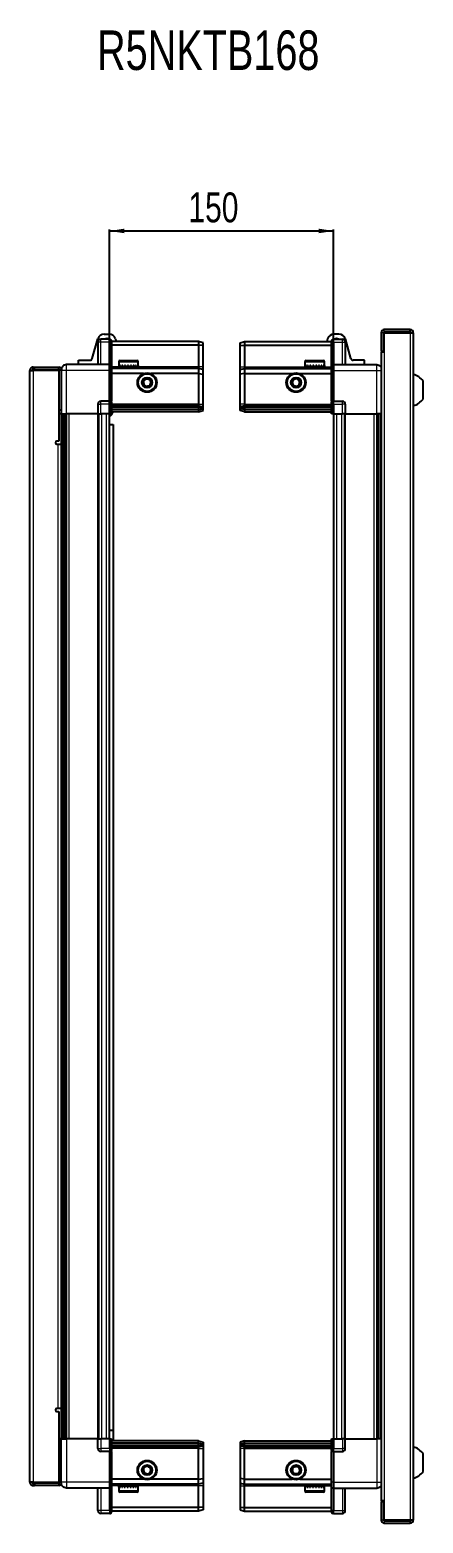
# Model space of a CAD drawing. Header units: millimetres. Extents: x 1132 to 5266, y 577 to 2047.
# Drawn here: x 3139 to 3402, y 1048 to 2047 of the extents above; entities that cross this region are included whole.
import ezdxf

# ---------------------------------------------------------------- set-up
doc = ezdxf.new("R2010")
doc.units = ezdxf.units.MM
doc.layers.add('FORMAT', color=7, linetype='Continuous')
doc.styles.add('SLDTEXTSTYLE0', font='TXT', dxfattribs={"width": 0.75})
doc.dimstyles.new('SLDDIMSTYLE0', dxfattribs={"dimtxt": 20, "dimasz": 10, "dimexe": 0, "dimexo": 0.0625, "dimgap": 5, "dimtad": 2, "dimdec": 1, "dimrnd": 1e-09, "dimzin": 12, "dimdsep": 46, "dimtxsty": 'SLDTEXTSTYLE0', "dimsah": 1, "dimcen": 0.09, "dimadec": 0, "dimazin": 3, "dimtfac": 1, "dimtofl": 0, "dimtmove": 0, "dimatfit": 3, "dimfxl": 0, "dimfrac": 2, "dimtolj": 1, "dimtzin": 12, "dimarcsym": 0})

# ---------------------------------------------------------------- blocks, each defined once
blk = doc.blocks.new('_D_5')
at = {"layer": 'FORMAT'}
for p, q in [((3192.11, 1790.11), (3192.11, 1913.6)), ((3192.11, 1912.6), (3342.11, 1912.6)), ((3342.11, 1790.11), (3342.11, 1913.6))]:
    blk.add_line(p, q, dxfattribs=at)
for points in [[(3192.11, 1912.6), (3202.11, 1911.07), (3202.11, 1914.14)], [(3342.11, 1912.6), (3332.11, 1914.14), (3332.11, 1911.07)]]:
    blk.add_solid(points, dxfattribs=at)
at = {"layer": 'FORMAT', "insert": (3244.94, 1938.39), "char_height": 20, "attachment_point": 1, "style": 'SLDTEXTSTYLE0'}
blk.add_mtext('150', dxfattribs=at)

msp = doc.modelspace()

# ---------------------------------------------------------------- linework, layer by layer
at = {"color": 7, "linetype": 'Continuous', "lineweight": 25}
for p, q in [((3180.48, 1827.19), (3184.25, 1840.34)), ((3192.26, 1840.1), (3186.26, 1840.1)), ((3188.57, 1843.6), (3191.8, 1843.6)), ((3192.26, 1840.1), (3192.59, 1840.1)), ((3192.26, 1840.1), (3192.26, 1838.1)), ((3193.46, 1839.6), (3192.59, 1840.1)), ((3193.46, 1838.1), (3193.46, 1839.6)), ((3196.12, 1840.34), (3196.62, 1838.6)), ((3338.09, 1840.34), (3337.59, 1838.6)), ((3341.62, 1840.1), (3340.76, 1839.6)), ((3340.76, 1839.6), (3340.76, 1838.1)), ((3341.96, 1840.1), (3341.62, 1840.1)), ((3341.96, 1838.1), (3341.96, 1840.1)), ((3341.96, 1840.1), (3347.96, 1840.1)), ((3345.64, 1843.6), (3342.42, 1843.6)), ((3353.74, 1827.19), (3349.97, 1840.34)), ((3373.96, 1844.5), (3373.96, 1832.1)), ((3375.46, 1844.5), (3375.46, 1832.1)), ((3375.96, 1831.6), (3375.96, 1844.5)), ((3375.96, 1844.5), (3393.36, 1844.5)), ((3393.36, 1846.6), (3376.06, 1846.6)), ((3393.36, 1845.1), (3376.06, 1845.1)), ((3393.36, 1845.1), (3393.36, 1846.6)), ((3393.36, 1844.5), (3395.46, 1844.5)), ((3395.46, 1844.5), (3395.46, 1049.7)), ((3184.26, 1838.1), (3184.26, 1823.1)), ((3192.26, 1823.3), (3192.26, 1838.1)), ((3192.26, 1823.3), (3192.26, 1838.1)), ((3251.76, 1838.6), (3193.46, 1838.6)), ((3193.46, 1838.1), (3193.46, 1823.3)), ((3251.76, 1836.1), (3193.46, 1836.1)), ((3251.76, 1838.6), (3251.76, 1836.1)), ((3254.76, 1837.8), (3251.76, 1838.6)), ((3251.76, 1836.1), (3251.76, 1821.6)), ((3254.76, 1835.95), (3251.76, 1836.1)), ((3254.76, 1835.95), (3254.76, 1837.8)), ((3254.76, 1821.6), (3254.76, 1835.95)), ((3279.46, 1837.8), (3282.46, 1838.6)), ((3279.46, 1835.95), (3279.46, 1837.8)), ((3279.46, 1835.95), (3282.46, 1836.1)), ((3279.46, 1821.6), (3279.46, 1835.95)), ((3282.46, 1838.6), (3282.46, 1836.1)), ((3282.46, 1838.6), (3340.76, 1838.6)), ((3282.46, 1836.1), (3282.46, 1821.6)), ((3282.46, 1836.1), (3340.76, 1836.1)), ((3340.76, 1823.3), (3340.76, 1838.1)), ((3341.96, 1838.1), (3341.96, 1823.3)), ((3349.96, 1838.1), (3349.96, 1823.1)), ((3373.86, 1831.6), (3373.86, 1062.6)), ((3373.86, 1831.6), (3375.96, 1831.6)), ((3373.96, 1832.1), (3375.46, 1832.1)), ((3140.86, 1819.85), (3140.86, 1821.35)), ((3140.86, 1821.35), (3141.76, 1821.35)), ((3140.86, 1819.85), (3141.76, 1819.85)), ((3140.86, 1819.35), (3158.26, 1819.35)), ((3141.76, 1819.85), (3141.76, 1821.35)), ((3141.76, 1821.35), (3158.26, 1821.35)), ((3141.76, 1819.85), (3158.26, 1819.85)), ((3158.26, 1819.85), (3158.26, 1821.35)), ((3159.76, 1819.35), (3158.26, 1819.35)), ((3158.26, 1819.35), (3158.26, 1771.85)), ((3192.26, 1823.1), (3163.26, 1823.1)), ((3171.31, 1823.1), (3171.31, 1826.1)), ((3171.31, 1826.1), (3179.03, 1826.1)), ((3192.26, 1823.1), (3192.26, 1823.3)), ((3192.26, 1823.1), (3193.46, 1823.1)), ((3192.26, 1819.1), (3192.26, 1823.1)), ((3193.46, 1823.3), (3193.46, 1823.1)), ((3193.46, 1823.1), (3193.46, 1819.1)), ((3251.76, 1820.6), (3193.46, 1820.6)), ((3198.26, 1825), (3198.26, 1822.6)), ((3198.26, 1822.6), (3198.26, 1822.1)), ((3198.26, 1822.1), (3198.39, 1822.1)), ((3198.58, 1822.6), (3198.39, 1822.6)), ((3198.39, 1822.6), (3198.39, 1822.1)), ((3198.39, 1822.1), (3198.58, 1822.1)), ((3198.58, 1822.6), (3198.58, 1822.1)), ((3198.58, 1822.1), (3199.11, 1822.1)), ((3199.06, 1825.8), (3206.23, 1825.8)), ((3199.51, 1822.6), (3199.11, 1822.6)), ((3199.11, 1822.6), (3199.11, 1822.1)), ((3199.11, 1822.1), (3199.51, 1822.1)), ((3199.51, 1822.6), (3199.51, 1822.1)), ((3199.51, 1822.1), (3200.38, 1822.1)), ((3200.36, 1822.1), (3200.36, 1822)), ((3200.36, 1822), (3209.16, 1822)), ((3200.95, 1822.6), (3200.38, 1822.6)), ((3200.38, 1822.6), (3200.38, 1822.1)), ((3200.38, 1822.1), (3200.95, 1822.1)), ((3200.76, 1821.6), (3201.45, 1821.12)), ((3200.76, 1821.6), (3205.79, 1821.6)), ((3201.45, 1821.12), (3200.76, 1820.64)), ((3200.76, 1820.64), (3200.76, 1820.6)), ((3200.76, 1820.64), (3205.79, 1820.64)), ((3200.95, 1822.6), (3200.95, 1822.1)), ((3200.95, 1822.1), (3202.08, 1822.1)), ((3201.45, 1821.12), (3205.61, 1821.12)), ((3202.77, 1822.6), (3202.08, 1822.6)), ((3202.08, 1822.6), (3202.08, 1822.1)), ((3202.08, 1822.1), (3202.77, 1822.1)), ((3202.77, 1822.6), (3202.77, 1822.1)), ((3202.77, 1822.1), (3204.04, 1822.1)), ((3204.78, 1822.6), (3204.04, 1822.6)), ((3204.04, 1822.6), (3204.04, 1822.1)), ((3204.04, 1822.1), (3204.27, 1822.1)), ((3204.27, 1822.6), (3204.27, 1822.1)), ((3204.77, 1822.6), (3204.77, 1822.1)), ((3204.77, 1822.1), (3204.78, 1822.1)), ((3204.78, 1822.6), (3204.78, 1822.1)), ((3204.78, 1822.1), (3206.07, 1822.1)), ((3205.61, 1821.12), (3208.07, 1821.12)), ((3205.79, 1821.6), (3208.76, 1821.6)), ((3205.79, 1820.64), (3208.76, 1820.64)), ((3206.79, 1822.6), (3206.07, 1822.6)), ((3206.07, 1822.6), (3206.07, 1822.1)), ((3206.13, 1822.6), (3206.13, 1822.1)), ((3206.13, 1822.1), (3206.79, 1822.1)), ((3206.23, 1825.8), (3210.46, 1825.8)), ((3206.79, 1822.6), (3206.79, 1822.1)), ((3206.79, 1822.1), (3207.97, 1822.1)), ((3208.59, 1822.6), (3207.97, 1822.6)), ((3207.97, 1822.6), (3207.97, 1822.1)), ((3207.97, 1822.1), (3208.59, 1822.1)), ((3208.07, 1821.12), (3208.76, 1821.6)), ((3208.76, 1820.64), (3208.07, 1821.12)), ((3208.59, 1822.6), (3208.59, 1822.1)), ((3208.59, 1822.1), (3209.56, 1822.1)), ((3208.76, 1820.6), (3208.76, 1820.64)), ((3209.16, 1822), (3209.16, 1822.1)), ((3210.03, 1822.6), (3209.56, 1822.6)), ((3209.56, 1822.6), (3209.56, 1822.1)), ((3209.56, 1822.1), (3210.03, 1822.1)), ((3210.03, 1822.6), (3210.03, 1822.1)), ((3210.03, 1822.1), (3210.68, 1822.1)), ((3210.95, 1822.6), (3210.68, 1822.6)), ((3210.68, 1822.6), (3210.68, 1822.1)), ((3210.68, 1822.1), (3210.95, 1822.1)), ((3210.95, 1822.6), (3210.95, 1822.1)), ((3210.95, 1822.1), (3211.22, 1822.1)), ((3211.26, 1822.6), (3211.22, 1822.6)), ((3211.22, 1822.6), (3211.22, 1822.1)), ((3211.22, 1822.1), (3211.26, 1822.1)), ((3211.26, 1822.6), (3211.26, 1825)), ((3211.26, 1822.6), (3211.26, 1822.1)), ((3251.76, 1821.6), (3251.76, 1820.6)), ((3251.76, 1820.6), (3251.76, 1817.1)), ((3254.76, 1819.8), (3251.76, 1820.6)), ((3254.76, 1819.8), (3254.76, 1821.6)), ((3254.76, 1816.77), (3254.76, 1819.8)), ((3279.46, 1819.8), (3279.46, 1821.6)), ((3279.46, 1819.8), (3282.46, 1820.6)), ((3279.46, 1816.77), (3279.46, 1819.8)), ((3282.46, 1821.6), (3282.46, 1820.6)), ((3282.46, 1820.6), (3282.46, 1817.1)), ((3282.46, 1820.6), (3340.76, 1820.6)), ((3322.96, 1825), (3322.96, 1822.1)), ((3322.96, 1822.1), (3322.99, 1822.1)), ((3323.11, 1822.6), (3322.99, 1822.6)), ((3322.99, 1822.6), (3322.99, 1822.1)), ((3322.99, 1822.1), (3323.11, 1822.1)), ((3323.11, 1822.6), (3323.11, 1822.1)), ((3323.11, 1822.1), (3323.52, 1822.1)), ((3323.86, 1822.6), (3323.52, 1822.6)), ((3323.52, 1822.6), (3323.52, 1822.1)), ((3323.52, 1822.1), (3323.86, 1822.1)), ((3323.76, 1825.8), (3335.16, 1825.8)), ((3323.86, 1822.6), (3323.86, 1822.1)), ((3323.86, 1822.1), (3324.64, 1822.1)), ((3325.16, 1822.6), (3324.64, 1822.6)), ((3324.64, 1822.6), (3324.64, 1822.1)), ((3324.64, 1822.1), (3325.16, 1822.1)), ((3325.06, 1822.1), (3325.06, 1822)), ((3325.06, 1822), (3333.86, 1822)), ((3325.16, 1822.6), (3325.16, 1822.1)), ((3325.16, 1822.1), (3326.22, 1822.1)), ((3325.46, 1821.6), (3326.15, 1821.12)), ((3325.46, 1821.6), (3333.46, 1821.6)), ((3326.15, 1821.12), (3325.46, 1820.64)), ((3325.46, 1820.64), (3325.46, 1820.6)), ((3325.46, 1820.64), (3333.46, 1820.64)), ((3326.15, 1821.12), (3332.77, 1821.12)), ((3326.88, 1822.6), (3326.22, 1822.6)), ((3326.22, 1822.6), (3326.22, 1822.1)), ((3326.22, 1822.1), (3326.88, 1822.1)), ((3326.88, 1822.6), (3326.88, 1822.1)), ((3326.88, 1822.1), (3328.12, 1822.1)), ((3328.85, 1822.6), (3328.12, 1822.6)), ((3328.12, 1822.6), (3328.12, 1822.1)), ((3328.12, 1822.1), (3328.55, 1822.1)), ((3328.55, 1822.6), (3328.55, 1822.1)), ((3328.85, 1822.6), (3328.85, 1822.1)), ((3328.85, 1822.1), (3330.15, 1822.1)), ((3330.88, 1822.6), (3330.15, 1822.6)), ((3330.15, 1822.6), (3330.15, 1822.1)), ((3330.42, 1822.6), (3330.42, 1822.1)), ((3330.42, 1822.1), (3330.88, 1822.1)), ((3330.88, 1822.6), (3330.88, 1822.1)), ((3330.88, 1822.1), (3332.11, 1822.1)), ((3332.77, 1822.6), (3332.11, 1822.6)), ((3332.11, 1822.6), (3332.11, 1822.1)), ((3332.11, 1822.1), (3332.77, 1822.1)), ((3332.77, 1822.6), (3332.77, 1822.1)), ((3332.77, 1822.1), (3333.82, 1822.1)), ((3332.77, 1821.12), (3333.46, 1821.6)), ((3333.46, 1820.64), (3332.77, 1821.12)), ((3333.46, 1820.6), (3333.46, 1820.64)), ((3334.34, 1822.6), (3333.82, 1822.6)), ((3333.82, 1822.6), (3333.82, 1822.1)), ((3333.82, 1822.1), (3334.34, 1822.1)), ((3333.86, 1822), (3333.86, 1822.1)), ((3334.34, 1822.6), (3334.34, 1822.1)), ((3334.34, 1822.1), (3335.09, 1822.1)), ((3335.42, 1822.6), (3335.09, 1822.6)), ((3335.09, 1822.6), (3335.09, 1822.1)), ((3335.09, 1822.1), (3335.42, 1822.1)), ((3335.42, 1822.6), (3335.42, 1822.1)), ((3335.42, 1822.1), (3335.82, 1822.1)), ((3335.93, 1822.6), (3335.82, 1822.6)), ((3335.82, 1822.6), (3335.82, 1822.1)), ((3335.82, 1822.1), (3335.93, 1822.1)), ((3335.93, 1822.6), (3335.93, 1822.1)), ((3335.93, 1822.1), (3335.96, 1822.1)), ((3335.96, 1822.1), (3335.96, 1825)), ((3340.76, 1823.1), (3340.76, 1823.3)), ((3341.96, 1823.1), (3340.76, 1823.1)), ((3340.76, 1819.1), (3340.76, 1823.1)), ((3341.96, 1823.3), (3341.96, 1823.1)), ((3341.96, 1823.1), (3341.96, 1819.1)), ((3341.96, 1823.1), (3370.96, 1823.1)), ((3362.91, 1826.1), (3355.18, 1826.1)), ((3362.91, 1823.1), (3362.91, 1826.1)), ((3140.26, 1819.25), (3138.76, 1819.25)), ((3138.76, 1818.75), (3138.76, 1819.25)), ((3138.76, 1075.45), (3138.76, 1818.75)), ((3159.76, 1819.1), (3159.76, 1790.1)), ((3192.26, 1798.8), (3192.26, 1819.1)), ((3193.46, 1819.1), (3193.46, 1798.8)), ((3214.76, 1817.1), (3193.46, 1817.1)), ((3251.76, 1817.1), (3219.76, 1817.1)), ((3251.76, 1817.1), (3251.76, 1796.6)), ((3251.76, 1817.1), (3254.76, 1816.77)), ((3254.76, 1796.6), (3254.76, 1816.77)), ((3282.46, 1817.1), (3279.46, 1816.77)), ((3279.46, 1796.6), (3279.46, 1816.77)), ((3282.46, 1817.1), (3282.46, 1796.6)), ((3282.46, 1817.1), (3314.46, 1817.1)), ((3319.46, 1817.1), (3340.76, 1817.1)), ((3340.76, 1798.8), (3340.76, 1819.1)), ((3341.96, 1819.1), (3341.96, 1798.8)), ((3402.06, 1800.1), (3402.06, 1812.1)), ((3158.26, 1792.85), (3159.76, 1792.85)), ((3159.76, 1790.1), (3158.26, 1790.1)), ((3160.41, 1104.1), (3160.41, 1790.1)), ((3162.2, 1790.1), (3162.2, 1104.1)), ((3162.23, 1790.1), (3162.23, 1104.1)), ((3184.26, 1790.1), (3163.26, 1790.1)), ((3184.26, 1796.6), (3184.26, 1790.1)), ((3184.26, 1790.1), (3186.26, 1790.1)), ((3184.91, 1104.1), (3184.91, 1790.1)), ((3192.26, 1798.6), (3186.26, 1798.6)), ((3192.26, 1790.1), (3186.26, 1790.1)), ((3192.11, 1104.1), (3192.11, 1790.1)), ((3192.26, 1798.6), (3192.26, 1798.8)), ((3192.26, 1798.6), (3192.26, 1796.6)), ((3192.26, 1798.6), (3193.46, 1798.6)), ((3192.26, 1790.1), (3192.26, 1796.6)), ((3192.26, 1790.1), (3192.26, 1796.6)), ((3192.26, 1790.1), (3192.59, 1790.1)), ((3192.26, 1790.1), (3192.26, 1790.1)), ((3192.59, 1790.1), (3192.59, 1796.6)), ((3193.46, 1790.1), (3192.59, 1790.1)), ((3192.59, 1790.1), (3192.59, 1790.1)), ((3193.46, 1798.8), (3193.46, 1798.6)), ((3193.46, 1797.93), (3193.46, 1798.6)), ((3193.46, 1797.93), (3193.46, 1790.1)), ((3251.76, 1795.6), (3193.46, 1795.6)), ((3251.76, 1794.6), (3193.46, 1794.6)), ((3251.76, 1793.1), (3193.46, 1793.1)), ((3251.76, 1791.6), (3193.46, 1791.6)), ((3251.76, 1796.6), (3251.76, 1795.6)), ((3251.76, 1795.6), (3251.76, 1794.6)), ((3251.76, 1795.6), (3254.76, 1794.8)), ((3251.76, 1794.6), (3251.76, 1793.1)), ((3251.76, 1794.6), (3254.76, 1794.06)), ((3251.76, 1793.1), (3254.76, 1793.56)), ((3251.76, 1793.1), (3251.76, 1791.6)), ((3251.76, 1791.6), (3254.76, 1792.41)), ((3254.76, 1794.8), (3254.76, 1796.6)), ((3254.76, 1794.06), (3254.76, 1794.8)), ((3254.76, 1793.56), (3254.76, 1794.06)), ((3254.76, 1792.41), (3254.76, 1793.56)), ((3279.46, 1794.8), (3279.46, 1796.6)), ((3282.46, 1795.6), (3279.46, 1794.8)), ((3279.46, 1794.06), (3279.46, 1794.8)), ((3282.46, 1794.6), (3279.46, 1794.06)), ((3279.46, 1793.56), (3279.46, 1794.06)), ((3282.46, 1793.1), (3279.46, 1793.56)), ((3279.46, 1792.41), (3279.46, 1793.56)), ((3282.46, 1791.6), (3279.46, 1792.41)), ((3282.46, 1796.6), (3282.46, 1795.6)), ((3282.46, 1795.6), (3282.46, 1794.6)), ((3282.46, 1795.6), (3340.76, 1795.6)), ((3282.46, 1794.6), (3282.46, 1793.1)), ((3282.46, 1794.6), (3340.76, 1794.6)), ((3282.46, 1793.1), (3340.76, 1793.1)), ((3282.46, 1793.1), (3282.46, 1791.6)), ((3282.46, 1791.6), (3340.76, 1791.6)), ((3340.76, 1798.6), (3340.76, 1798.8)), ((3341.96, 1798.6), (3340.76, 1798.6)), ((3340.76, 1798.6), (3340.76, 1797.93)), ((3340.76, 1790.1), (3340.76, 1797.93)), ((3341.62, 1790.1), (3340.76, 1790.1)), ((3341.62, 1796.6), (3341.62, 1790.1)), ((3341.96, 1790.1), (3341.62, 1790.1)), ((3341.96, 1798.8), (3341.96, 1798.6)), ((3341.96, 1796.6), (3341.96, 1798.6)), ((3341.96, 1798.6), (3347.96, 1798.6)), ((3341.96, 1796.6), (3341.96, 1798.6)), ((3341.96, 1796.6), (3341.96, 1790.1)), ((3341.96, 1790.1), (3347.96, 1790.1)), ((3342.11, 1790.1), (3342.11, 1104.1)), ((3349.96, 1790.1), (3347.96, 1790.1)), ((3349.31, 1790.1), (3349.31, 1104.1)), ((3349.96, 1796.6), (3349.96, 1790.1)), ((3349.96, 1790.1), (3370.96, 1790.1)), ((3371.98, 1104.1), (3371.98, 1790.1)), ((3372.02, 1104.1), (3372.02, 1790.1)), ((3373.81, 1790.1), (3373.81, 1104.1)), ((3192.11, 1783.1), (3194.61, 1783.1)), ((3194.61, 1783.1), (3194.61, 1109.6)), ((3158.26, 1771.85), (3156.91, 1771.85)), ((3156.91, 1769.85), (3157.66, 1769.85)), ((3157.66, 1769.85), (3159.76, 1769.85)), ((3159.76, 1769.85), (3159.76, 1124.35)), ((3157.66, 1124.35), (3156.91, 1124.35)), ((3156.91, 1122.35), (3158.26, 1122.35)), ((3159.76, 1124.35), (3157.66, 1124.35)), ((3158.26, 1122.35), (3158.26, 1074.85)), ((3194.61, 1109.6), (3192.11, 1109.6)), ((3194.61, 1109.6), (3194.61, 1102.6)), ((3159.76, 1104.1), (3158.26, 1104.1)), ((3159.76, 1101.35), (3158.26, 1101.35)), ((3159.76, 1075.1), (3159.76, 1104.1)), ((3184.26, 1104.1), (3163.26, 1104.1)), ((3184.26, 1097.6), (3184.26, 1104.1)), ((3184.26, 1104.1), (3186.26, 1104.1)), ((3192.26, 1104.1), (3186.26, 1104.1)), ((3192.26, 1097.6), (3192.26, 1104.1)), ((3192.26, 1104.1), (3192.59, 1104.1)), ((3192.59, 1097.6), (3192.59, 1104.1)), ((3192.59, 1104.1), (3193.46, 1104.1)), ((3193.46, 1104.1), (3193.46, 1096.28)), ((3251.76, 1102.6), (3193.46, 1102.6)), ((3251.76, 1101.1), (3193.46, 1101.1)), ((3251.76, 1099.6), (3193.46, 1099.6)), ((3251.76, 1101.1), (3251.76, 1102.6)), ((3251.76, 1102.6), (3254.76, 1101.8)), ((3251.76, 1099.6), (3251.76, 1101.1)), ((3251.76, 1101.1), (3254.76, 1100.65)), ((3251.76, 1099.6), (3254.76, 1100.15)), ((3251.76, 1098.6), (3251.76, 1099.6)), ((3254.76, 1101.8), (3254.76, 1100.65)), ((3254.76, 1100.65), (3254.76, 1100.15)), ((3254.76, 1100.15), (3254.76, 1099.41)), ((3282.46, 1102.6), (3279.46, 1101.8)), ((3279.46, 1101.8), (3279.46, 1100.65)), ((3282.46, 1101.1), (3279.46, 1100.65)), ((3279.46, 1100.65), (3279.46, 1100.15)), ((3282.46, 1099.6), (3279.46, 1100.15)), ((3279.46, 1100.15), (3279.46, 1099.41)), ((3282.46, 1101.1), (3282.46, 1102.6)), ((3282.46, 1102.6), (3340.76, 1102.6)), ((3282.46, 1099.6), (3282.46, 1101.1)), ((3282.46, 1101.1), (3340.76, 1101.1)), ((3282.46, 1099.6), (3340.76, 1099.6)), ((3282.46, 1098.6), (3282.46, 1099.6)), ((3340.76, 1096.28), (3340.76, 1104.1)), ((3340.76, 1104.1), (3341.62, 1104.1)), ((3341.62, 1104.1), (3341.62, 1104.1)), ((3341.62, 1104.1), (3341.62, 1097.6)), ((3341.96, 1104.1), (3341.62, 1104.1)), ((3341.96, 1104.1), (3341.96, 1097.6)), ((3341.96, 1104.1), (3341.96, 1104.1)), ((3341.96, 1104.1), (3341.96, 1097.6)), ((3341.96, 1104.1), (3347.96, 1104.1)), ((3349.96, 1104.1), (3347.96, 1104.1)), ((3349.96, 1097.6), (3349.96, 1104.1)), ((3349.96, 1104.1), (3370.96, 1104.1)), ((3192.26, 1095.6), (3186.26, 1095.6)), ((3192.26, 1097.6), (3192.26, 1095.6)), ((3192.26, 1097.6), (3192.26, 1095.6)), ((3192.26, 1095.6), (3193.46, 1095.6)), ((3192.26, 1095.4), (3192.26, 1095.6)), ((3192.26, 1075.1), (3192.26, 1095.4)), ((3251.76, 1098.6), (3193.46, 1098.6)), ((3193.46, 1095.6), (3193.46, 1096.28)), ((3193.46, 1095.6), (3193.46, 1095.4)), ((3193.46, 1095.4), (3193.46, 1075.1)), ((3251.76, 1098.6), (3254.76, 1099.41)), ((3251.76, 1097.6), (3251.76, 1098.6)), ((3251.76, 1077.1), (3251.76, 1097.6)), ((3254.76, 1099.41), (3254.76, 1097.6)), ((3254.76, 1097.6), (3254.76, 1077.44)), ((3282.46, 1098.6), (3279.46, 1099.41)), ((3279.46, 1099.41), (3279.46, 1097.6)), ((3279.46, 1097.6), (3279.46, 1077.44)), ((3282.46, 1098.6), (3340.76, 1098.6)), ((3282.46, 1097.6), (3282.46, 1098.6)), ((3282.46, 1077.1), (3282.46, 1097.6)), ((3340.76, 1096.28), (3340.76, 1095.6)), ((3341.96, 1095.6), (3340.76, 1095.6)), ((3340.76, 1095.4), (3340.76, 1095.6)), ((3340.76, 1075.1), (3340.76, 1095.4)), ((3341.96, 1095.6), (3341.96, 1097.6)), ((3341.96, 1095.6), (3341.96, 1095.4)), ((3341.96, 1095.6), (3347.96, 1095.6)), ((3341.96, 1095.4), (3341.96, 1075.1)), ((3402.06, 1082.1), (3402.06, 1094.1)), ((3138.76, 1074.95), (3138.76, 1075.45)), ((3140.26, 1074.95), (3138.76, 1074.95)), ((3158.26, 1074.85), (3140.86, 1074.85)), ((3140.86, 1074.35), (3140.86, 1072.85)), ((3140.86, 1074.35), (3141.76, 1074.35)), ((3140.86, 1072.85), (3141.76, 1072.85)), ((3141.76, 1074.35), (3141.76, 1072.85)), ((3158.26, 1074.35), (3141.76, 1074.35)), ((3158.26, 1072.85), (3141.76, 1072.85)), ((3158.26, 1074.85), (3159.76, 1074.85)), ((3158.26, 1074.35), (3158.26, 1072.85)), ((3192.26, 1071.1), (3163.26, 1071.1)), ((3184.26, 1056.1), (3184.26, 1071.1)), ((3192.26, 1071.1), (3192.26, 1075.1)), ((3192.26, 1071.1), (3193.46, 1071.1)), ((3192.26, 1070.9), (3192.26, 1071.1)), ((3192.26, 1056.1), (3192.26, 1070.9)), ((3214.76, 1077.1), (3193.46, 1077.1)), ((3193.46, 1075.1), (3193.46, 1071.1)), ((3251.76, 1073.6), (3193.46, 1073.6)), ((3193.46, 1071.1), (3193.46, 1070.9)), ((3193.46, 1070.9), (3193.46, 1056.1)), ((3198.26, 1072.1), (3198.26, 1069.2)), ((3198.35, 1072.1), (3198.26, 1072.1)), ((3198.35, 1071.6), (3198.35, 1072.1)), ((3198.52, 1072.1), (3198.35, 1072.1)), ((3198.35, 1071.6), (3198.52, 1071.6)), ((3198.52, 1071.6), (3198.52, 1072.1)), ((3199.01, 1072.1), (3198.52, 1072.1)), ((3199.01, 1071.6), (3199.01, 1072.1)), ((3199.39, 1072.1), (3199.01, 1072.1)), ((3199.01, 1071.6), (3199.39, 1071.6)), ((3199.39, 1071.6), (3199.39, 1072.1)), ((3200.23, 1072.1), (3199.39, 1072.1)), ((3200.23, 1071.6), (3200.23, 1072.1)), ((3200.79, 1072.1), (3200.23, 1072.1)), ((3200.23, 1071.6), (3200.79, 1071.6)), ((3200.36, 1072.2), (3200.36, 1072.1)), ((3205.76, 1072.2), (3200.36, 1072.2)), ((3200.76, 1073.6), (3200.76, 1073.57)), ((3200.76, 1073.57), (3201.45, 1073.09)), ((3200.86, 1073.57), (3200.76, 1073.57)), ((3201.45, 1073.09), (3200.76, 1072.6)), ((3200.86, 1072.6), (3200.76, 1072.6)), ((3200.79, 1071.6), (3200.79, 1072.1)), ((3201.89, 1072.1), (3200.79, 1072.1)), ((3208.76, 1073.57), (3200.86, 1073.57)), ((3208.76, 1072.6), (3200.86, 1072.6)), ((3201.53, 1073.09), (3201.45, 1073.09)), ((3208.07, 1073.09), (3201.53, 1073.09)), ((3201.89, 1071.6), (3201.89, 1072.1)), ((3202.57, 1072.1), (3201.89, 1072.1)), ((3201.89, 1071.6), (3202.57, 1071.6)), ((3202.57, 1071.6), (3202.57, 1072.1)), ((3203.84, 1072.1), (3202.57, 1072.1)), ((3203.84, 1071.6), (3203.84, 1072.1)), ((3204.13, 1072.1), (3203.84, 1072.1)), ((3203.84, 1071.6), (3204.57, 1071.6)), ((3204.13, 1071.6), (3204.13, 1072.1)), ((3204.57, 1071.6), (3204.57, 1072.1)), ((3205.87, 1072.1), (3204.57, 1072.1)), ((3209.16, 1072.2), (3205.76, 1072.2)), ((3205.87, 1071.6), (3205.87, 1072.1)), ((3205.87, 1071.6), (3206.59, 1071.6)), ((3206, 1071.6), (3206, 1072.1)), ((3206.59, 1072.1), (3206, 1072.1)), ((3206.59, 1071.6), (3206.59, 1072.1)), ((3207.79, 1072.1), (3206.59, 1072.1)), ((3207.79, 1071.6), (3207.79, 1072.1)), ((3208.43, 1072.1), (3207.79, 1072.1)), ((3207.79, 1071.6), (3208.43, 1071.6)), ((3208.07, 1073.09), (3208.76, 1073.57)), ((3208.76, 1072.6), (3208.07, 1073.09)), ((3208.43, 1071.6), (3208.43, 1072.1)), ((3209.42, 1072.1), (3208.43, 1072.1)), ((3208.76, 1073.57), (3208.76, 1073.6)), ((3209.16, 1072.1), (3209.16, 1072.2)), ((3209.42, 1071.6), (3209.42, 1072.1)), ((3209.9, 1072.1), (3209.42, 1072.1)), ((3209.42, 1071.6), (3209.9, 1071.6)), ((3209.9, 1071.6), (3209.9, 1072.1)), ((3210.59, 1072.1), (3209.9, 1072.1)), ((3210.59, 1071.6), (3210.59, 1072.1)), ((3210.88, 1072.1), (3210.59, 1072.1)), ((3210.59, 1071.6), (3210.88, 1071.6)), ((3210.88, 1071.6), (3210.88, 1072.1)), ((3211.19, 1072.1), (3210.88, 1072.1)), ((3211.19, 1071.6), (3211.19, 1072.1)), ((3211.25, 1072.1), (3211.19, 1072.1)), ((3211.19, 1071.6), (3211.25, 1071.6)), ((3211.25, 1071.6), (3211.25, 1072.1)), ((3211.26, 1072.1), (3211.25, 1072.1)), ((3211.26, 1069.2), (3211.26, 1072.1)), ((3251.76, 1077.1), (3219.76, 1077.1)), ((3251.76, 1077.1), (3254.76, 1077.44)), ((3251.76, 1073.6), (3251.76, 1077.1)), ((3254.76, 1074.41), (3251.76, 1073.6)), ((3251.76, 1072.6), (3251.76, 1073.6)), ((3251.76, 1058.1), (3251.76, 1072.6)), ((3254.76, 1077.44), (3254.76, 1074.41)), ((3254.76, 1074.41), (3254.76, 1072.6)), ((3254.76, 1072.6), (3254.76, 1058.26)), ((3282.46, 1077.1), (3279.46, 1077.44)), ((3279.46, 1077.44), (3279.46, 1074.41)), ((3279.46, 1074.41), (3282.46, 1073.6)), ((3279.46, 1074.41), (3279.46, 1072.6)), ((3279.46, 1072.6), (3279.46, 1058.26)), ((3282.46, 1077.1), (3314.46, 1077.1)), ((3282.46, 1073.6), (3282.46, 1077.1)), ((3282.46, 1073.6), (3340.76, 1073.6)), ((3282.46, 1072.6), (3282.46, 1073.6)), ((3282.46, 1058.1), (3282.46, 1072.6)), ((3319.46, 1077.1), (3340.76, 1077.1)), ((3322.96, 1072.1), (3322.96, 1069.2)), ((3322.98, 1072.1), (3322.96, 1072.1)), ((3322.98, 1071.6), (3322.98, 1072.1)), ((3323.07, 1072.1), (3322.98, 1072.1)), ((3322.98, 1071.6), (3323.07, 1071.6)), ((3323.07, 1071.6), (3323.07, 1072.1)), ((3323.45, 1072.1), (3323.07, 1072.1)), ((3323.45, 1071.6), (3323.45, 1072.1)), ((3323.76, 1072.1), (3323.45, 1072.1)), ((3323.45, 1071.6), (3323.76, 1071.6)), ((3323.76, 1071.6), (3323.76, 1072.1)), ((3324.5, 1072.1), (3323.76, 1072.1)), ((3324.5, 1071.6), (3324.5, 1072.1)), ((3325.01, 1072.1), (3324.5, 1072.1)), ((3324.5, 1071.6), (3325.01, 1071.6)), ((3325.01, 1071.6), (3325.01, 1072.1)), ((3326.05, 1072.1), (3325.01, 1072.1)), ((3325.06, 1072.2), (3325.06, 1072.1)), ((3333.86, 1072.2), (3325.06, 1072.2)), ((3325.46, 1073.6), (3325.46, 1073.57)), ((3325.46, 1073.57), (3326.15, 1073.09)), ((3333.46, 1073.57), (3325.46, 1073.57)), ((3326.15, 1073.09), (3325.46, 1072.6)), ((3333.46, 1072.6), (3325.46, 1072.6)), ((3326.05, 1071.6), (3326.05, 1072.1)), ((3326.7, 1072.1), (3326.05, 1072.1)), ((3326.05, 1071.6), (3326.7, 1071.6)), ((3332.77, 1073.09), (3326.15, 1073.09)), ((3326.7, 1071.6), (3326.7, 1072.1)), ((3327.92, 1072.1), (3326.7, 1072.1)), ((3327.92, 1071.6), (3327.92, 1072.1)), ((3328.42, 1072.1), (3327.92, 1072.1)), ((3327.92, 1071.6), (3328.65, 1071.6)), ((3328.42, 1071.6), (3328.42, 1072.1)), ((3328.65, 1071.6), (3328.65, 1072.1)), ((3329.95, 1072.1), (3328.65, 1072.1)), ((3329.95, 1071.6), (3329.95, 1072.1)), ((3329.95, 1071.6), (3330.68, 1071.6)), ((3330.29, 1071.6), (3330.29, 1072.1)), ((3330.68, 1072.1), (3330.29, 1072.1)), ((3330.68, 1071.6), (3330.68, 1072.1)), ((3331.93, 1072.1), (3330.68, 1072.1)), ((3331.93, 1071.6), (3331.93, 1072.1)), ((3332.59, 1072.1), (3331.93, 1072.1)), ((3331.93, 1071.6), (3332.59, 1071.6)), ((3332.59, 1071.6), (3332.59, 1072.1)), ((3333.67, 1072.1), (3332.59, 1072.1)), ((3332.77, 1073.09), (3333.46, 1073.57)), ((3333.46, 1072.6), (3332.77, 1073.09)), ((3333.46, 1073.57), (3333.46, 1073.6)), ((3333.67, 1071.6), (3333.67, 1072.1)), ((3334.2, 1072.1), (3333.67, 1072.1)), ((3333.67, 1071.6), (3334.2, 1071.6)), ((3333.86, 1072.1), (3333.86, 1072.2)), ((3334.2, 1071.6), (3334.2, 1072.1)), ((3334.99, 1072.1), (3334.2, 1072.1)), ((3334.99, 1071.6), (3334.99, 1072.1)), ((3335.34, 1072.1), (3334.99, 1072.1)), ((3334.99, 1071.6), (3335.34, 1071.6)), ((3335.34, 1071.6), (3335.34, 1072.1)), ((3335.77, 1072.1), (3335.34, 1072.1)), ((3335.77, 1071.6), (3335.77, 1072.1)), ((3335.91, 1072.1), (3335.77, 1072.1)), ((3335.77, 1071.6), (3335.91, 1071.6)), ((3335.91, 1071.6), (3335.91, 1072.1)), ((3335.96, 1072.1), (3335.91, 1072.1)), ((3335.96, 1069.2), (3335.96, 1072.1)), ((3340.76, 1071.1), (3340.76, 1075.1)), ((3341.96, 1071.1), (3340.76, 1071.1)), ((3340.76, 1070.9), (3340.76, 1071.1)), ((3340.76, 1056.1), (3340.76, 1070.9)), ((3341.96, 1075.1), (3341.96, 1071.1)), ((3341.96, 1071.1), (3341.96, 1070.9)), ((3341.96, 1071.1), (3370.96, 1071.1)), ((3341.96, 1070.9), (3341.96, 1056.1)), ((3341.96, 1070.9), (3341.96, 1056.1)), ((3349.96, 1056.1), (3349.96, 1071.1)), ((3199.21, 1068.4), (3199.06, 1068.4)), ((3210.46, 1068.4), (3199.21, 1068.4)), ((3335.16, 1068.4), (3323.76, 1068.4)), ((3375.96, 1062.6), (3373.86, 1062.6)), ((3373.96, 1062.1), (3373.96, 1049.7)), ((3373.96, 1062.1), (3375.46, 1062.1)), ((3375.46, 1062.1), (3375.46, 1049.7)), ((3375.96, 1049.7), (3375.96, 1062.6)), ((3192.26, 1054.1), (3186.26, 1054.1)), ((3192.26, 1056.1), (3192.26, 1054.1)), ((3192.26, 1054.1), (3192.59, 1054.1)), ((3192.26, 1054.1), (3192.26, 1054.1)), ((3192.26, 1054.1), (3192.59, 1054.1)), ((3192.59, 1054.1), (3193.46, 1054.6)), ((3192.59, 1054.1), (3193.46, 1054.6)), ((3251.76, 1058.1), (3193.46, 1058.1)), ((3193.46, 1054.6), (3193.46, 1056.1)), ((3251.76, 1055.6), (3193.46, 1055.6)), ((3254.76, 1058.26), (3251.76, 1058.1)), ((3251.76, 1055.6), (3251.76, 1058.1)), ((3254.76, 1056.41), (3251.76, 1055.6)), ((3254.76, 1058.26), (3254.76, 1056.41)), ((3279.46, 1058.26), (3282.46, 1058.1)), ((3279.46, 1058.26), (3279.46, 1056.41)), ((3279.46, 1056.41), (3282.46, 1055.6)), ((3282.46, 1058.1), (3340.76, 1058.1)), ((3282.46, 1055.6), (3282.46, 1058.1)), ((3282.46, 1055.6), (3340.76, 1055.6)), ((3340.76, 1056.1), (3340.76, 1054.6)), ((3340.76, 1054.6), (3341.62, 1054.1)), ((3341.96, 1054.1), (3341.62, 1054.1)), ((3341.96, 1054.1), (3341.96, 1056.1)), ((3341.96, 1054.1), (3347.96, 1054.1)), ((3393.36, 1049.7), (3375.96, 1049.7)), ((3395.46, 1049.7), (3393.36, 1049.7)), ((3376.06, 1049.1), (3393.36, 1049.1)), ((3376.06, 1047.6), (3393.36, 1047.6)), ((3393.36, 1049.1), (3393.36, 1047.6))]:
    msp.add_line(p, q, dxfattribs=at)
at = {"color": 8, "linetype": 'Continuous', "lineweight": 18}
for p, q in [((3186.26, 1838.1), (3186.26, 1840.1)), ((3347.96, 1838.1), (3347.96, 1840.1)), ((3375.46, 1844.5), (3373.96, 1844.5)), ((3376.06, 1845.1), (3376.06, 1846.6)), ((3393.36, 1844.5), (3393.36, 1049.7)), ((3186.26, 1838.1), (3184.26, 1838.1)), ((3186.26, 1823.1), (3186.26, 1838.1)), ((3192.26, 1838.1), (3186.26, 1838.1)), ((3192.26, 1838.1), (3193.46, 1838.1)), ((3341.96, 1838.1), (3340.76, 1838.1)), ((3341.96, 1838.1), (3347.96, 1838.1)), ((3347.96, 1823.1), (3347.96, 1838.1)), ((3347.96, 1838.1), (3349.96, 1838.1)), ((3375.96, 1831.6), (3375.96, 1062.6)), ((3140.86, 1819.35), (3140.86, 1074.85)), ((3192.26, 1823.3), (3193.46, 1823.3)), ((3200.76, 1821.6), (3193.46, 1821.6)), ((3198.26, 1825), (3206.43, 1825)), ((3206.43, 1825), (3211.26, 1825)), ((3251.76, 1821.6), (3208.76, 1821.6)), ((3254.76, 1821.6), (3251.76, 1821.6)), ((3279.46, 1821.6), (3282.46, 1821.6)), ((3282.46, 1821.6), (3325.46, 1821.6)), ((3322.96, 1825), (3335.96, 1825)), ((3333.46, 1821.6), (3340.76, 1821.6)), ((3340.76, 1823.3), (3341.96, 1823.3)), ((3163.26, 1790.1), (3163.26, 1819.1)), ((3192.26, 1819.1), (3163.26, 1819.1)), ((3192.26, 1819.1), (3193.46, 1819.1)), ((3341.96, 1819.1), (3340.76, 1819.1)), ((3341.96, 1819.1), (3370.96, 1819.1)), ((3370.96, 1790.1), (3370.96, 1819.1)), ((3159.76, 1769.85), (3159.76, 1790.1)), ((3160.99, 1790.1), (3160.99, 1104.1)), ((3163.44, 1104.1), (3163.44, 1790.1)), ((3164.85, 1790.1), (3164.85, 1104.1)), ((3184.26, 1796.6), (3186.26, 1796.6)), ((3184.26, 1104.1), (3184.26, 1790.1)), ((3186.26, 1796.6), (3186.26, 1798.6)), ((3186.26, 1790.1), (3186.26, 1796.6)), ((3192.26, 1796.6), (3186.26, 1796.6)), ((3186.91, 1104.1), (3186.91, 1790.1)), ((3190.11, 1104.1), (3190.11, 1790.1)), ((3192.26, 1798.8), (3193.46, 1798.8)), ((3192.26, 1796.6), (3192.59, 1796.6)), ((3192.26, 1790.1), (3192.59, 1790.1)), ((3251.76, 1796.6), (3193.46, 1796.6)), ((3251.76, 1796.6), (3254.76, 1796.6)), ((3282.46, 1796.6), (3279.46, 1796.6)), ((3282.46, 1796.6), (3340.76, 1796.6)), ((3340.76, 1798.8), (3341.96, 1798.8)), ((3341.96, 1796.6), (3341.62, 1796.6)), ((3341.96, 1796.6), (3347.96, 1796.6)), ((3344.11, 1790.1), (3344.11, 1104.1)), ((3347.31, 1790.1), (3347.31, 1104.1)), ((3347.96, 1796.6), (3347.96, 1798.6)), ((3349.96, 1796.6), (3347.96, 1796.6)), ((3347.96, 1790.1), (3347.96, 1796.6)), ((3349.96, 1790.1), (3349.96, 1104.1)), ((3369.36, 1104.1), (3369.36, 1790.1)), ((3370.77, 1790.1), (3370.77, 1104.1)), ((3373.22, 1104.1), (3373.22, 1790.1)), ((3157.66, 1124.35), (3157.66, 1769.85)), ((3159.76, 1104.1), (3159.76, 1124.35)), ((3163.26, 1104.1), (3163.26, 1075.1)), ((3186.26, 1104.1), (3186.26, 1097.6)), ((3341.96, 1104.1), (3341.62, 1104.1)), ((3347.96, 1104.1), (3347.96, 1097.6)), ((3370.96, 1104.1), (3370.96, 1075.1)), ((3184.26, 1097.6), (3186.26, 1097.6)), ((3186.26, 1097.6), (3186.26, 1095.6)), ((3192.26, 1097.6), (3186.26, 1097.6)), ((3192.26, 1097.6), (3192.59, 1097.6)), ((3193.46, 1095.4), (3192.26, 1095.4)), ((3251.76, 1097.6), (3193.46, 1097.6)), ((3251.76, 1097.6), (3254.76, 1097.6)), ((3282.46, 1097.6), (3279.46, 1097.6)), ((3282.46, 1097.6), (3340.76, 1097.6)), ((3341.96, 1095.4), (3340.76, 1095.4)), ((3341.96, 1097.6), (3341.62, 1097.6)), ((3341.96, 1097.6), (3347.96, 1097.6)), ((3349.96, 1097.6), (3347.96, 1097.6)), ((3347.96, 1097.6), (3347.96, 1095.6)), ((3192.26, 1075.1), (3163.26, 1075.1)), ((3186.26, 1071.1), (3186.26, 1056.1)), ((3192.26, 1075.1), (3193.46, 1075.1)), ((3193.46, 1070.9), (3192.26, 1070.9)), ((3200.76, 1072.6), (3193.46, 1072.6)), ((3251.76, 1072.6), (3208.76, 1072.6)), ((3254.76, 1072.6), (3251.76, 1072.6)), ((3279.46, 1072.6), (3282.46, 1072.6)), ((3282.46, 1072.6), (3325.46, 1072.6)), ((3333.46, 1072.6), (3340.76, 1072.6)), ((3341.96, 1075.1), (3340.76, 1075.1)), ((3341.96, 1070.9), (3340.76, 1070.9)), ((3341.96, 1075.1), (3370.96, 1075.1)), ((3347.96, 1071.1), (3347.96, 1056.1)), ((3198.43, 1069.2), (3198.26, 1069.2)), ((3211.26, 1069.2), (3198.43, 1069.2)), ((3335.96, 1069.2), (3322.96, 1069.2)), ((3186.26, 1056.1), (3184.26, 1056.1)), ((3186.26, 1056.1), (3186.26, 1054.1)), ((3192.26, 1056.1), (3186.26, 1056.1)), ((3192.26, 1056.1), (3193.46, 1056.1)), ((3341.96, 1056.1), (3340.76, 1056.1)), ((3341.96, 1056.1), (3347.96, 1056.1)), ((3347.96, 1056.1), (3349.96, 1056.1)), ((3347.96, 1056.1), (3347.96, 1054.1)), ((3375.46, 1049.7), (3373.96, 1049.7)), ((3376.06, 1049.1), (3376.06, 1047.6))]:
    msp.add_line(p, q, dxfattribs=at)
at = {"color": 7, "linetype": 'Continuous', "lineweight": 25}
for centre, radius in [((3217.26, 1811.1), 6.5), ((3217.26, 1811.1), 3.46), ((3316.96, 1811.1), 6.5), ((3316.96, 1811.1), 3.46), ((3217.26, 1083.1), 6.5), ((3316.96, 1083.1), 6.5), ((3217.26, 1083.1), 3.46), ((3316.96, 1083.1), 3.46)]:
    msp.add_circle(centre, radius, dxfattribs=at)
at = {"color": 8, "linetype": 'Continuous', "lineweight": 18}
for centre in [(3217.26, 1811.1), (3316.96, 1811.1), (3217.26, 1083.1), (3316.96, 1083.1)]:
    msp.add_circle(centre, 5.7, dxfattribs=at)
at = {"color": 7, "linetype": 'Continuous', "lineweight": 25}
for centre, radius, start, end in [((3188.57, 1839.1), 4.5, 90, 164), ((3186.26, 1838.1), 2, 90, 180), ((3190.21, 1838.7), 1.9, 47.4631, 132.5369), ((3191.8, 1839.1), 4.5, 16, 90), ((3342.42, 1839.1), 4.5, 90, 164), ((3344.01, 1838.7), 1.9, 47.4631, 132.5369), ((3345.64, 1839.1), 4.5, 16, 90), ((3347.96, 1838.1), 2, 360, 90), ((3376.06, 1844.5), 2.1, 90, 180), ((3376.06, 1844.5), 0.6, 90, 180), ((3393.36, 1844.5), 2.1, 360, 90), ((3393.36, 1844.5), 0.6, 360, 90), ((3140.76, 1818.85), 0.5, 90, 117.7907), ((3158.16, 1819.25), 0.6, 9.59407, 90), ((3158.16, 1819.25), 2.1, 32.2369, 87.2706), ((3179.03, 1827.6), 1.5, 270, 344), ((3199.06, 1825), 0.8, 90, 180), ((3200.36, 1821.6), 0.4, 0, 90), ((3209.16, 1821.6), 0.4, 90, 180), ((3210.46, 1825), 0.8, 0, 90), ((3323.76, 1825), 0.8, 90, 180), ((3325.06, 1821.6), 0.4, 0, 90), ((3333.86, 1821.6), 0.4, 90, 180), ((3335.16, 1825), 0.8, 0, 90), ((3355.18, 1827.6), 1.5, 196, 270), ((3217.26, 1811.1), 2.5, 161.00659, 221.00659), ((3217.26, 1811.1), 2.5, 101.00659, 161.00659), ((3217.26, 1811.1), 2.5, 221.00659, 281.00659), ((3217.26, 1811.1), 2.5, 41.00659, 101.00659), ((3217.26, 1811.1), 2.5, 281.00659, 341.00659), ((3217.26, 1811.1), 2.5, 341.00659, 41.00659), ((3316.96, 1811.1), 2.5, 120.74103, 180.74103), ((3316.96, 1811.1), 2.5, 180.74103, 240.74103), ((3316.96, 1811.1), 2.5, 60.74103, 120.74103), ((3316.96, 1811.1), 2.5, 0.74103, 60.74103), ((3316.96, 1811.1), 2.5, 300.74103, 0.74103), ((3392.43, 1805.08), 11.91, 36.1266, 75.29965), ((3316.96, 1811.1), 2.5, 240.74103, 300.74103), ((3392.43, 1807.13), 11.91, 284.70035, 323.8734), ((3186.26, 1796.6), 2, 90, 180), ((3189.61, 1792.75), 5, 300, 346.70293), ((3347.96, 1796.6), 2, 0, 90), ((3156.91, 1770.85), 1, 90, 270), ((3156.91, 1123.35), 1, 90, 270), ((3186.26, 1097.6), 2, 180, 270), ((3347.96, 1097.6), 2, 270, 0), ((3392.43, 1087.08), 11.91, 36.1266, 75.29965), ((3217.26, 1083.1), 2.5, 127.98423, 187.98423), ((3217.26, 1083.1), 2.5, 187.98423, 247.98423), ((3217.26, 1083.1), 2.5, 67.98423, 127.98423), ((3217.26, 1083.1), 2.5, 247.98423, 307.98423), ((3217.26, 1083.1), 2.5, 7.98423, 67.98423), ((3217.26, 1083.1), 2.5, 307.98423, 7.98423), ((3316.96, 1083.1), 2.5, 155.91157, 215.91157), ((3316.96, 1083.1), 2.5, 95.91157, 155.91157), ((3316.96, 1083.1), 2.5, 215.91157, 275.91157), ((3316.96, 1083.1), 2.5, 35.91157, 95.91157), ((3316.96, 1083.1), 2.5, 275.91157, 335.91157), ((3316.96, 1083.1), 2.5, 335.91157, 35.91157), ((3392.43, 1089.13), 11.91, 284.70035, 323.8734), ((3140.76, 1075.35), 0.5, 243.58436, 270), ((3158.16, 1074.95), 0.6, 270, 350.40593), ((3158.16, 1074.95), 2.1, 272.7294, 327.8305), ((3200.36, 1072.6), 0.4, 270, 0), ((3209.16, 1072.6), 0.4, 180, 270), ((3325.06, 1072.6), 0.4, 270, 0), ((3333.86, 1072.6), 0.4, 180, 270), ((3199.06, 1069.2), 0.8, 180, 270), ((3210.46, 1069.2), 0.8, 270, 360), ((3323.76, 1069.2), 0.8, 180, 270), ((3335.16, 1069.2), 0.8, 270, 0), ((3186.26, 1056.1), 2, 180, 270), ((3347.96, 1056.1), 2, 270, 0), ((3376.06, 1049.7), 2.1, 180, 270), ((3376.06, 1049.7), 0.6, 180, 270), ((3393.36, 1049.7), 2.1, 270, 0), ((3393.36, 1049.7), 0.6, 270, 0)]:
    msp.add_arc(centre, radius, start, end, dxfattribs=at)
for centre, start_param, end_param in [((3196.06, 1796.6), 2.418858, 3.141593), ((3338.16, 1796.6), 0, 0.722734), ((3196.06, 1097.6), 3.141593, 3.864327), ((3338.16, 1097.6), 5.560451, 6.283185)]:
    msp.add_ellipse(centre, major_axis=(3.46, 0), ratio=0.57735, start_param=start_param, end_param=end_param, dxfattribs=at)
for points, knots in [([(3140.86, 1821.35), (3140.6, 1821.33), (3140.11, 1821.28), (3139.47, 1820.88), (3139, 1820.32), (3138.78, 1819.75), (3138.76, 1819.38), (3138.76, 1819.25)], [0, 0, 0, 0, 0.230255, 0.448522, 0.666786, 0.88505, 1, 1, 1, 1]), ([(3138.76, 1818.75), (3138.78, 1818.8), (3138.84, 1818.89), (3139.23, 1819.02), (3139.79, 1819.15), (3140.37, 1819.27), (3140.73, 1819.33), (3140.86, 1819.35)], [0, 0, 0, 0, 0.230255, 0.448522, 0.666786, 0.88505, 1, 1, 1, 1]), ([(3163.26, 1823.1), (3162.82, 1823.06), (3162.14, 1822.99), (3161.32, 1822.55), (3160.76, 1822.1), (3160.31, 1821.54), (3159.88, 1820.72), (3159.8, 1820.04), (3159.76, 1819.6)], [0, 0, 0, 0, 0.239457, 0.368361, 0.5, 0.631639, 0.760543, 1, 1, 1, 1]), ([(3159.76, 1819.6), (3159.76, 1819.6), (3159.76, 1819.58), (3159.76, 1819.47), (3159.76, 1819.3), (3159.76, 1819.17), (3159.76, 1819.1)], [0, 0, 0, 0, 0.249394, 0.500333, 0.750167, 1, 1, 1, 1]), ([(3370.96, 1823.1), (3371.4, 1823.06), (3372.08, 1822.99), (3372.89, 1822.55), (3373.44, 1822.11), (3373.72, 1821.74), (3373.86, 1821.56)], [0, 0, 0, 0, 0.3842982, 0.5911726, 0.8024372, 1, 1, 1, 1]), ([(3214.42, 1810.55), (3214.59, 1811.04), (3214.91, 1811.95), (3215.22, 1812.86), (3215.36, 1813.28)], [0, 0, 0, 0, 0.534686, 1, 1, 1, 1]), ([(3216.32, 1808.37), (3216.09, 1808.63), (3215.55, 1809.26), (3214.9, 1810.01), (3214.51, 1810.46), (3214.42, 1810.55)], [0, 0, 0, 0, 0.362901, 0.866875, 1, 1, 1, 1]), ([(3215.36, 1813.28), (3215.87, 1813.38), (3216.82, 1813.57), (3217.76, 1813.75), (3218.2, 1813.83)], [0, 0, 0, 0, 0.534686, 1, 1, 1, 1]), ([(3218.2, 1813.83), (3218.28, 1813.74), (3218.67, 1813.29), (3219.32, 1812.54), (3219.86, 1811.92), (3220.09, 1811.66)], [0, 0, 0, 0, 0.133125, 0.637099, 1, 1, 1, 1]), ([(3220.09, 1811.66), (3219.92, 1811.17), (3219.61, 1810.26), (3219.3, 1809.35), (3219.15, 1808.93)], [0, 0, 0, 0, 0.534686, 1, 1, 1, 1]), ([(3314.44, 1812.52), (3314.88, 1812.78), (3315.71, 1813.27), (3316.54, 1813.76), (3316.92, 1813.99)], [0, 0, 0, 0, 0.534686, 1, 1, 1, 1]), ([(3314.48, 1809.63), (3314.47, 1809.75), (3314.47, 1810.35), (3314.45, 1811.35), (3314.44, 1812.17), (3314.44, 1812.52)], [0, 0, 0, 0, 0.133125, 0.637099, 1, 1, 1, 1]), ([(3316.99, 1808.22), (3316.54, 1808.47), (3315.7, 1808.94), (3314.87, 1809.41), (3314.48, 1809.63)], [0, 0, 0, 0, 0.534686, 1, 1, 1, 1]), ([(3316.92, 1813.99), (3317.37, 1813.74), (3318.21, 1813.27), (3319.05, 1812.8), (3319.44, 1812.58)], [0, 0, 0, 0, 0.534686, 1, 1, 1, 1]), ([(3319.48, 1809.69), (3319.03, 1809.43), (3318.2, 1808.94), (3317.38, 1808.45), (3316.99, 1808.22)], [0, 0, 0, 0, 0.534686, 1, 1, 1, 1]), ([(3319.44, 1812.58), (3319.44, 1812.24), (3319.45, 1811.41), (3319.47, 1810.42), (3319.47, 1809.82), (3319.48, 1809.69)], [0, 0, 0, 0, 0.362901, 0.866875, 1, 1, 1, 1]), ([(3219.15, 1808.93), (3218.65, 1808.83), (3217.7, 1808.64), (3216.76, 1808.46), (3216.32, 1808.37)], [0, 0, 0, 0, 0.534686, 1, 1, 1, 1]), ([(3159.76, 1790.1), (3159.8, 1790.1), (3159.87, 1790.1), (3160.48, 1790.1), (3161.36, 1790.1), (3162.35, 1790.1), (3163, 1790.1), (3163.26, 1790.1)], [0, 0, 0, 0, 0.214694, 0.429388, 0.644082, 0.858775, 1, 1, 1, 1]), ([(3373.81, 1790.1), (3373.77, 1790.1), (3373.55, 1790.1), (3372.83, 1790.1), (3371.87, 1790.1), (3371.22, 1790.1), (3370.96, 1790.1)], [0, 0, 0, 0, 0.071707, 0.420979, 0.770251, 1, 1, 1, 1]), ([(3159.76, 1104.1), (3159.8, 1104.1), (3159.87, 1104.1), (3160.48, 1104.1), (3161.36, 1104.1), (3162.35, 1104.1), (3163, 1104.1), (3163.26, 1104.1)], [0, 0, 0, 0, 0.2146939, 0.4293877, 0.6440816, 0.8587754, 1, 1, 1, 1]), ([(3373.81, 1104.1), (3373.77, 1104.1), (3373.55, 1104.1), (3372.83, 1104.1), (3371.87, 1104.1), (3371.22, 1104.1), (3370.96, 1104.1)], [0, 0, 0, 0, 0.0717073, 0.4209791, 0.7702508, 1, 1, 1, 1]), ([(3214.58, 1084.19), (3214.99, 1084.5), (3215.75, 1085.1), (3216.5, 1085.69), (3216.86, 1085.96)], [0, 0, 0, 0, 0.534686, 1, 1, 1, 1]), ([(3214.98, 1081.33), (3214.96, 1081.45), (3214.88, 1082.04), (3214.74, 1083.03), (3214.63, 1083.85), (3214.58, 1084.19)], [0, 0, 0, 0, 0.1331247, 0.6370994, 1, 1, 1, 1]), ([(3217.66, 1080.25), (3217.18, 1080.44), (3216.29, 1080.8), (3215.4, 1081.16), (3214.98, 1081.33)], [0, 0, 0, 0, 0.534686, 1, 1, 1, 1]), ([(3216.86, 1085.96), (3217.33, 1085.77), (3218.23, 1085.41), (3219.12, 1085.05), (3219.53, 1084.88)], [0, 0, 0, 0, 0.534686, 1, 1, 1, 1]), ([(3219.93, 1082.02), (3219.53, 1081.7), (3218.77, 1081.11), (3218.01, 1080.52), (3217.66, 1080.25)], [0, 0, 0, 0, 0.534686, 1, 1, 1, 1]), ([(3219.53, 1084.88), (3219.58, 1084.54), (3219.69, 1083.72), (3219.83, 1082.74), (3219.92, 1082.15), (3219.93, 1082.02)], [0, 0, 0, 0, 0.362901, 0.866875, 1, 1, 1, 1]), ([(3314.09, 1082.81), (3314.3, 1083.28), (3314.69, 1084.16), (3315.08, 1085.03), (3315.26, 1085.44)], [0, 0, 0, 0, 0.5346859, 1, 1, 1, 1]), ([(3315.78, 1080.47), (3315.48, 1080.89), (3314.91, 1081.67), (3314.35, 1082.45), (3314.09, 1082.81)], [0, 0, 0, 0, 0.534686, 1, 1, 1, 1]), ([(3315.26, 1085.44), (3315.61, 1085.48), (3316.43, 1085.56), (3317.42, 1085.67), (3318.01, 1085.73), (3318.14, 1085.74)], [0, 0, 0, 0, 0.3629006, 0.8668753, 1, 1, 1, 1]), ([(3318.65, 1080.77), (3318.53, 1080.75), (3317.93, 1080.69), (3316.94, 1080.59), (3316.12, 1080.5), (3315.78, 1080.47)], [0, 0, 0, 0, 0.133125, 0.637099, 1, 1, 1, 1]), ([(3318.14, 1085.74), (3318.44, 1085.32), (3319, 1084.54), (3319.57, 1083.76), (3319.83, 1083.4)], [0, 0, 0, 0, 0.534686, 1, 1, 1, 1]), ([(3319.83, 1083.4), (3319.62, 1082.93), (3319.22, 1082.05), (3318.83, 1081.17), (3318.65, 1080.77)], [0, 0, 0, 0, 0.534686, 1, 1, 1, 1]), ([(3140.86, 1074.85), (3140.6, 1074.9), (3140.11, 1074.99), (3139.47, 1075.12), (3139, 1075.25), (3138.78, 1075.37), (3138.76, 1075.43), (3138.76, 1075.45)], [0, 0, 0, 0, 0.230255, 0.448522, 0.666786, 0.88505, 1, 1, 1, 1]), ([(3138.76, 1074.95), (3138.78, 1074.7), (3138.84, 1074.21), (3139.23, 1073.57), (3139.79, 1073.1), (3140.37, 1072.88), (3140.73, 1072.86), (3140.86, 1072.85)], [0, 0, 0, 0, 0.230255, 0.448522, 0.666786, 0.88505, 1, 1, 1, 1]), ([(3159.76, 1074.6), (3159.76, 1074.61), (3159.76, 1074.62), (3159.76, 1074.74), (3159.76, 1074.91), (3159.76, 1075.04), (3159.76, 1075.1)], [0, 0, 0, 0, 0.249394, 0.500333, 0.750167, 1, 1, 1, 1]), ([(3163.26, 1071.1), (3162.82, 1071.15), (3162.14, 1071.22), (3161.32, 1071.66), (3160.76, 1072.11), (3160.31, 1072.67), (3159.88, 1073.49), (3159.8, 1074.16), (3159.76, 1074.6)], [0, 0, 0, 0, 0.239457, 0.368361, 0.5, 0.631639, 0.760543, 1, 1, 1, 1]), ([(3370.96, 1071.1), (3371.4, 1071.15), (3372.08, 1071.22), (3372.89, 1071.66), (3373.44, 1072.1), (3373.72, 1072.47), (3373.86, 1072.65)], [0, 0, 0, 0, 0.384298, 0.591173, 0.802437, 1, 1, 1, 1])]:
    msp.add_open_spline(points, degree=3, knots=knots, dxfattribs=at)
for points in [[(3140.86, 1819.85), (3140.78, 1819.85), (3140.62, 1819.83), (3140.42, 1819.69), (3140.28, 1819.49), (3140.27, 1819.33), (3140.26, 1819.25)], [(3140.26, 1074.95), (3140.27, 1074.88), (3140.28, 1074.72), (3140.42, 1074.52), (3140.62, 1074.38), (3140.78, 1074.36), (3140.86, 1074.35)]]:
    msp.add_open_spline(points, degree=3, dxfattribs=at)
at = {"color": 8, "linetype": 'Continuous', "lineweight": 18}
for points in [[(3163.26, 1819.1), (3163.26, 1819.63), (3163.26, 1820.68), (3163.26, 1822), (3163.26, 1822.92), (3163.26, 1823.04), (3163.26, 1823.1)], [(3370.96, 1819.1), (3370.96, 1819.63), (3370.96, 1820.68), (3370.96, 1822), (3370.96, 1822.92), (3370.96, 1823.04), (3370.96, 1823.1)], [(3163.26, 1075.1), (3163.26, 1074.58), (3163.26, 1073.53), (3163.26, 1072.21), (3163.26, 1071.28), (3163.26, 1071.16), (3163.26, 1071.1)], [(3370.96, 1075.1), (3370.96, 1074.58), (3370.96, 1073.53), (3370.96, 1072.21), (3370.96, 1071.28), (3370.96, 1071.16), (3370.96, 1071.1)]]:
    msp.add_open_spline(points, degree=3, dxfattribs=at)
for points, knots in [([(3163.26, 1819.1), (3162.82, 1819.1), (3162.14, 1819.1), (3161.32, 1819.1), (3160.76, 1819.1), (3160.31, 1819.1), (3159.88, 1819.1), (3159.8, 1819.1), (3159.76, 1819.1)], [0, 0, 0, 0, 0.239457, 0.368361, 0.5, 0.631639, 0.760543, 1, 1, 1, 1]), ([(3370.96, 1819.1), (3371.4, 1819.1), (3372.08, 1819.1), (3372.89, 1819.1), (3373.44, 1819.1), (3373.72, 1819.1), (3373.86, 1819.1)], [0, 0, 0, 0, 0.384298, 0.591173, 0.802437, 1, 1, 1, 1]), ([(3163.26, 1075.1), (3162.82, 1075.1), (3162.14, 1075.1), (3161.32, 1075.1), (3160.76, 1075.1), (3160.31, 1075.1), (3159.88, 1075.1), (3159.8, 1075.1), (3159.76, 1075.1)], [0, 0, 0, 0, 0.239457, 0.368361, 0.5, 0.631639, 0.760543, 1, 1, 1, 1]), ([(3370.96, 1075.1), (3371.4, 1075.1), (3372.08, 1075.1), (3372.89, 1075.1), (3373.44, 1075.1), (3373.72, 1075.1), (3373.86, 1075.1)], [0, 0, 0, 0, 0.384298, 0.591173, 0.802437, 1, 1, 1, 1])]:
    msp.add_open_spline(points, degree=3, knots=knots, dxfattribs=at)

# ---------------------------------------------------------------- texts
at = {"layer": 'FORMAT', "insert": (3183.7, 2046.82), "char_height": 26.458, "attachment_point": 1, "style": 'SLDTEXTSTYLE0'}
msp.add_mtext('R5NKTB168', dxfattribs=at)

# ---------------------------------------------------------------- dimensions: what is measured, and where the dimension line sits
at = {"layer": 'FORMAT'}
dim = msp.add_linear_dim(base=(3342.11, 1912.6), p1=(3192.11, 1790.1), p2=(3342.11, 1790.1), angle=0, dimstyle='SLDDIMSTYLE0', dxfattribs=at)
dim.commit()
dim.dimension.update_dxf_attribs({"geometry": '_D_5', "text_midpoint": (3267.11, 1912.6), "dimtype": 160})

doc.saveas('drawing.dxf')
